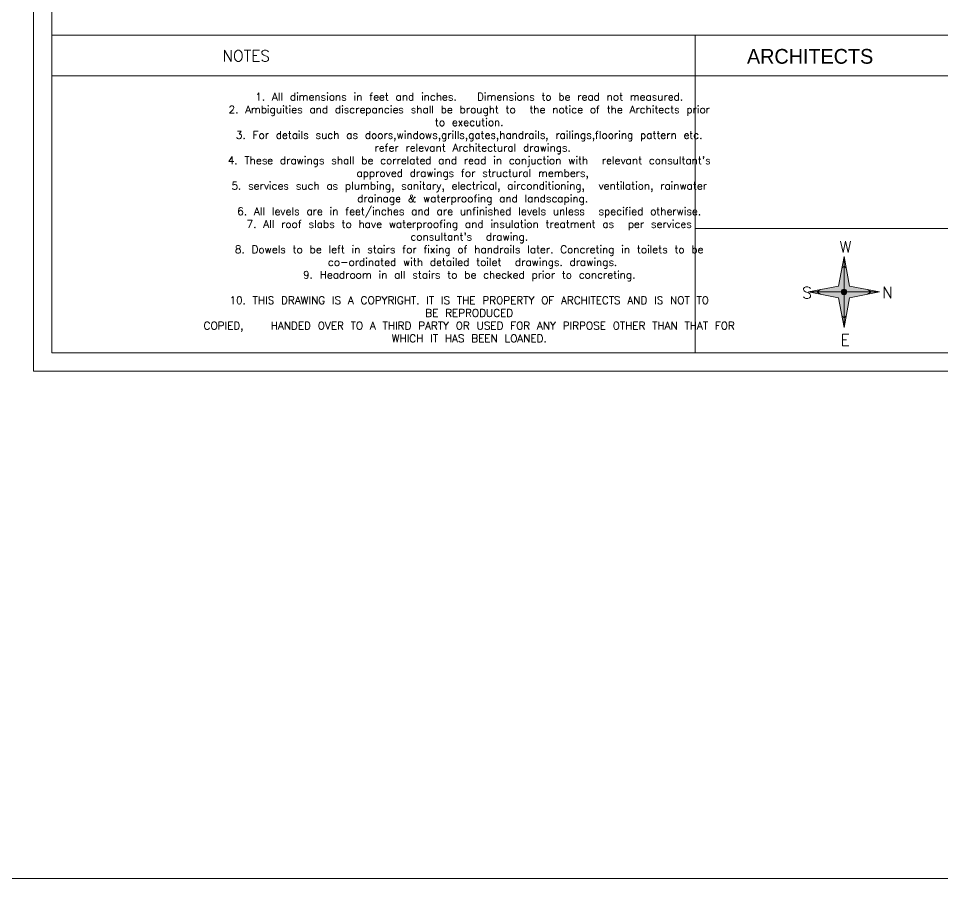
# Model space of a CAD drawing. Header units: inches. Extents: x 111501 to 134888, y 46021 to 52102.
# Drawn here: x 113668 to 114225, y 46021 to 46540 of the extents above; entities that cross this region are included whole.
import ezdxf

# ---------------------------------------------------------------- set-up
doc = ezdxf.new("R2010")
doc.units = ezdxf.units.IN
doc.header["$MEASUREMENT"] = 0
doc.layers.add('SHEET', color=7, linetype='Continuous', lineweight=30)
doc.layers.add('wall', color=7, linetype='Continuous', lineweight=9)
doc.styles.get("Standard").update_dxf_attribs({"font": 'txt.shx', "height": 6})

msp = doc.modelspace()

# ---------------------------------------------------------------- hatches: boundary and pattern name
at = {"layer": 'SHEET', "lineweight": 5}
h = msp.add_hatch(color=0, dxfattribs=at)
h.set_gradient(color1=(0, 0, 41), one_color=1, tint=1, name='CYLINDER')
h.paths.add_polyline_path([(114166.24, 46396.56), (114164.94, 46389.53), (114166.24, 46390.84)])
h.paths.add_polyline_path([(114166.24, 46396.56), (114166.24, 46390.84), (114167.54, 46389.53)])
h = msp.add_hatch(color=0, dxfattribs=at)
h.set_gradient(color1=(186, 79, 131), one_color=1, tint=1, name='INVHEMISPHERICAL')
h.paths.add_polyline_path([(114149.88, 46375.18), (114152.08, 46373.76), (114162.94, 46371.62), (114164.94, 46360.82), (114166.24, 46359.51), (114166.24, 46375.18)])
h.paths.add_polyline_path([(114182.6, 46375.18), (114180.41, 46376.6), (114169.55, 46378.73), (114167.54, 46389.53), (114166.24, 46390.84), (114166.24, 46375.18)])
h = msp.add_hatch(color=0, dxfattribs=at)
h.set_gradient(color1=(186, 79, 131), one_color=1, tint=1, name='CURVED')
h.paths.add_polyline_path([(114166.24, 46390.84), (114164.94, 46389.53), (114162.94, 46378.73), (114152.08, 46376.6), (114149.88, 46375.18), (114166.24, 46375.18)])
h.paths.add_polyline_path([(114166.24, 46359.51), (114167.54, 46360.82), (114169.55, 46371.62), (114180.41, 46373.76), (114182.6, 46375.18), (114166.24, 46375.18)])
h = msp.add_hatch(color=0, dxfattribs=at)
h.set_gradient(color1=(0, 0, 41), one_color=1, tint=1, name='CURVED')
h.paths.add_polyline_path([(114144.86, 46375.18), (114149.88, 46375.18), (114152.08, 46376.6)])
h.paths.add_polyline_path([(114144.86, 46375.18), (114152.08, 46373.76), (114149.88, 46375.18)])
h = msp.add_hatch(color=0, dxfattribs=at)
h.set_gradient(color1=(186, 79, 131), one_color=1, tint=1, name='SPHERICAL')
edge = h.paths.add_edge_path()
edge.add_arc((114166.24, 46375.18), 1.72, 0, 360)
h = msp.add_hatch(color=0, dxfattribs=at)
h.set_gradient(color1=(0, 0, 41), one_color=1, tint=1, name='INVCURVED')
h.paths.add_polyline_path([(114187.62, 46375.18), (114182.6, 46375.18), (114180.41, 46373.76)])
h.paths.add_polyline_path([(114187.62, 46375.18), (114180.41, 46376.6), (114182.6, 46375.18)])
h = msp.add_hatch(color=0, dxfattribs=at)
h.set_gradient(color1=(0, 0, 41), one_color=1, tint=1)
h.paths.add_polyline_path([(114166.24, 46359.51), (114164.94, 46360.82), (114166.24, 46353.8)])
h.paths.add_polyline_path([(114166.24, 46353.8), (114167.54, 46360.82), (114166.24, 46359.51)])

# ---------------------------------------------------------------- linework, layer by layer
at = {"layer": 'SHEET', "color": 0, "lineweight": 5, "ltscale": 25}
for p, q in [((114514.05, 46530.3), (113687.83, 46530.3)), ((114076.34, 46530.3), (114076.34, 46338.49)), ((114253.81, 46505.69), (113687.83, 46505.69))]:
    msp.add_line(p, q, dxfattribs=at)
at = {"layer": 'SHEET', "color": 0, "lineweight": 5}
for p, q in [((114166.24, 46396.56, 8.42), (114162.94, 46378.73, 8.42)), ((114166.24, 46396.56, 8.42), (114166.24, 46353.8, 8.42)), ((114166.24, 46396.56, 8.42), (114169.55, 46378.73, 8.42)), ((114166.24, 46390.84, 8.42), (114164.94, 46389.53, 8.42)), ((114166.24, 46390.84, 8.42), (114167.54, 46389.53, 8.42)), ((114144.86, 46375.18, 8.42), (114162.94, 46378.73, 8.42)), ((114149.88, 46375.18, 8.42), (114152.08, 46376.6, 8.42)), ((114187.62, 46375.18, 8.42), (114169.55, 46378.73, 8.42)), ((114182.6, 46375.18, 8.42), (114180.41, 46376.6, 8.42)), ((114144.86, 46375.18, 8.42), (114187.62, 46375.18, 8.42)), ((114144.86, 46375.18, 8.42), (114162.94, 46371.62, 8.42)), ((114149.88, 46375.18, 8.42), (114152.08, 46373.76, 8.42)), ((114162.94, 46371.62, 8.42), (114166.24, 46353.8, 8.42)), ((114169.55, 46371.62, 8.42), (114166.24, 46353.8, 8.42)), ((114187.62, 46375.18, 8.42), (114169.55, 46371.62, 8.42)), ((114182.6, 46375.18, 8.42), (114180.41, 46373.76, 8.42)), ((114166.24, 46359.51, 8.42), (114164.94, 46360.82, 8.42)), ((114166.24, 46359.51, 8.42), (114167.54, 46360.82, 8.42))]:
    msp.add_line(p, q, dxfattribs=at)
at = {"layer": 'SHEET', "color": 0, "lineweight": 5, "ltscale": 25}
for points in [[(113676.77, 46327.43), (114525.12, 46327.43), (114525.12, 48100.82), (113676.77, 48100.82)], [(113687.83, 46338.49), (114514.05, 46338.49), (114514.05, 48089.76), (113687.83, 48089.76)]]:
    msp.add_lwpolyline(points, close=True, dxfattribs=at)
msp.add_lwpolyline([(114076.34, 46413.54), (114253.81, 46413.54)], dxfattribs=at)
at = {"layer": 'SHEET', "color": 0, "lineweight": 5}
msp.add_circle((114166.24, 46375.18, 8.42), 1.72, dxfattribs=at)
at = {"layer": 'wall', "lineweight": 5}
msp.add_lwpolyline([(111708.02, 50109.69), (121840.05, 50109.69), (121840.05, 46020.82), (111708.02, 46020.82)], close=True, dxfattribs=at)

# ---------------------------------------------------------------- texts
at = {"layer": 'SHEET', "color": 0, "lineweight": 5}
for s, insert, char_height, width, attachment_point in [('{\\fCentury Gothic|b0|i0|c0|p34;ARCHITECTS}', (114145.77, 46517.47), 8.9254, 165.3361, 5), ('{\\H0.7553x;NOTES}', (113805.18, 46517.85), 8.9254, 79.4726, 5), ("\\pi-0.13273,l0.14982,t18.435;1.^IAll dimensions in feet and inches.   Dimensions to be read not measured. \\P2.^IAmbiguities and discrepancies shall be brought to  the notice of the Architects prior \\P\\pt0.14982;to execution.\\P\\pt18.435;3.^IFor details such as doors,windows,grills,gates,handrails, railings,flooring pattern etc.\\P\\pt0.14982; refer relevant Architectural drawings. \\P\\pt18.435;4.^IThese drawings shall be correlated and read in conjuction with  relevant consultant's\\P\\pt0.14982; approved drawings for structural members, \\P\\pt18.435;5.^Iservices such as plumbing, sanitary, electrical, airconditioning,  ventilation, rainwater\\P\\pt0.14982; drainage & waterproofing and landscaping.\\P\\pt18.435;6.^IAll levels are in feet/inches and are unfinished levels unless  specified otherwise. \\P7.^IAll roof slabs to have waterproofing and insulation treatment as  per services \\P\\pt0.14982;consultant's  drawing. \\P\\pt18.435;8.^IDowels to be left in stairs for fixing of handrails later. Concreting in toilets to be\\P\\pt0.14982; co-ordinated with detailed toilet  drawings. drawings. \\P\\pt18.435;9.^IHeadroom in all stairs to be checked prior to concreting.\\P\\pi0,l0,t0;\\P\\pi-0.13273,l0.14982,t18.435;10.^ITHIS DRAWING IS A COPYRIGHT. IT IS THE PROPERTY OF ARCHITECTS AND IS NOT TO \\P\\pt0.14982;BE REPRODUCED\\PCOPIED,    HANDED OVER TO A THIRD PARTY OR USED FOR ANY PIRPOSE OTHER THAN THAT FOR \\PWHICH IT HAS BEEN LOANED.", (113939.86, 46420.12), 4.60877, 497.3957, 5), ('W', (114163.62, 46405.89, 8.42), 6.95, 4.5946, 1), ('S', (114140.89, 46378.28, 8.42), 6.95, 4.5946, 1), ('N', (114189.25, 46378.37, 8.42), 6.95, 4.5946, 1), ('E', (114164.17, 46349.63, 8.42), 6.95, 4.5946, 1)]:
    msp.add_mtext(s, dxfattribs=dict(at, insert=insert, char_height=char_height, width=width, attachment_point=attachment_point))

doc.saveas('drawing.dxf')
